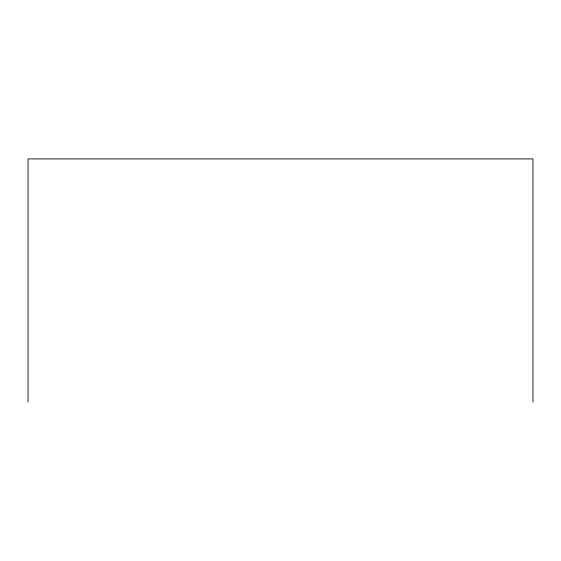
<?xml version="1.0" encoding="UTF-8"?>
<svg xmlns="http://www.w3.org/2000/svg" width="561" height="561" viewBox="0 0 561 561"><rect width="100%" height="100%" fill="white"/><g stroke="black" fill="none" stroke-linecap="round" stroke-linejoin="round"><path stroke-width="0.84" d="M532.95 402.09L532.95 158.91L28.05 158.91L28.05 402.09"/></g></svg>
